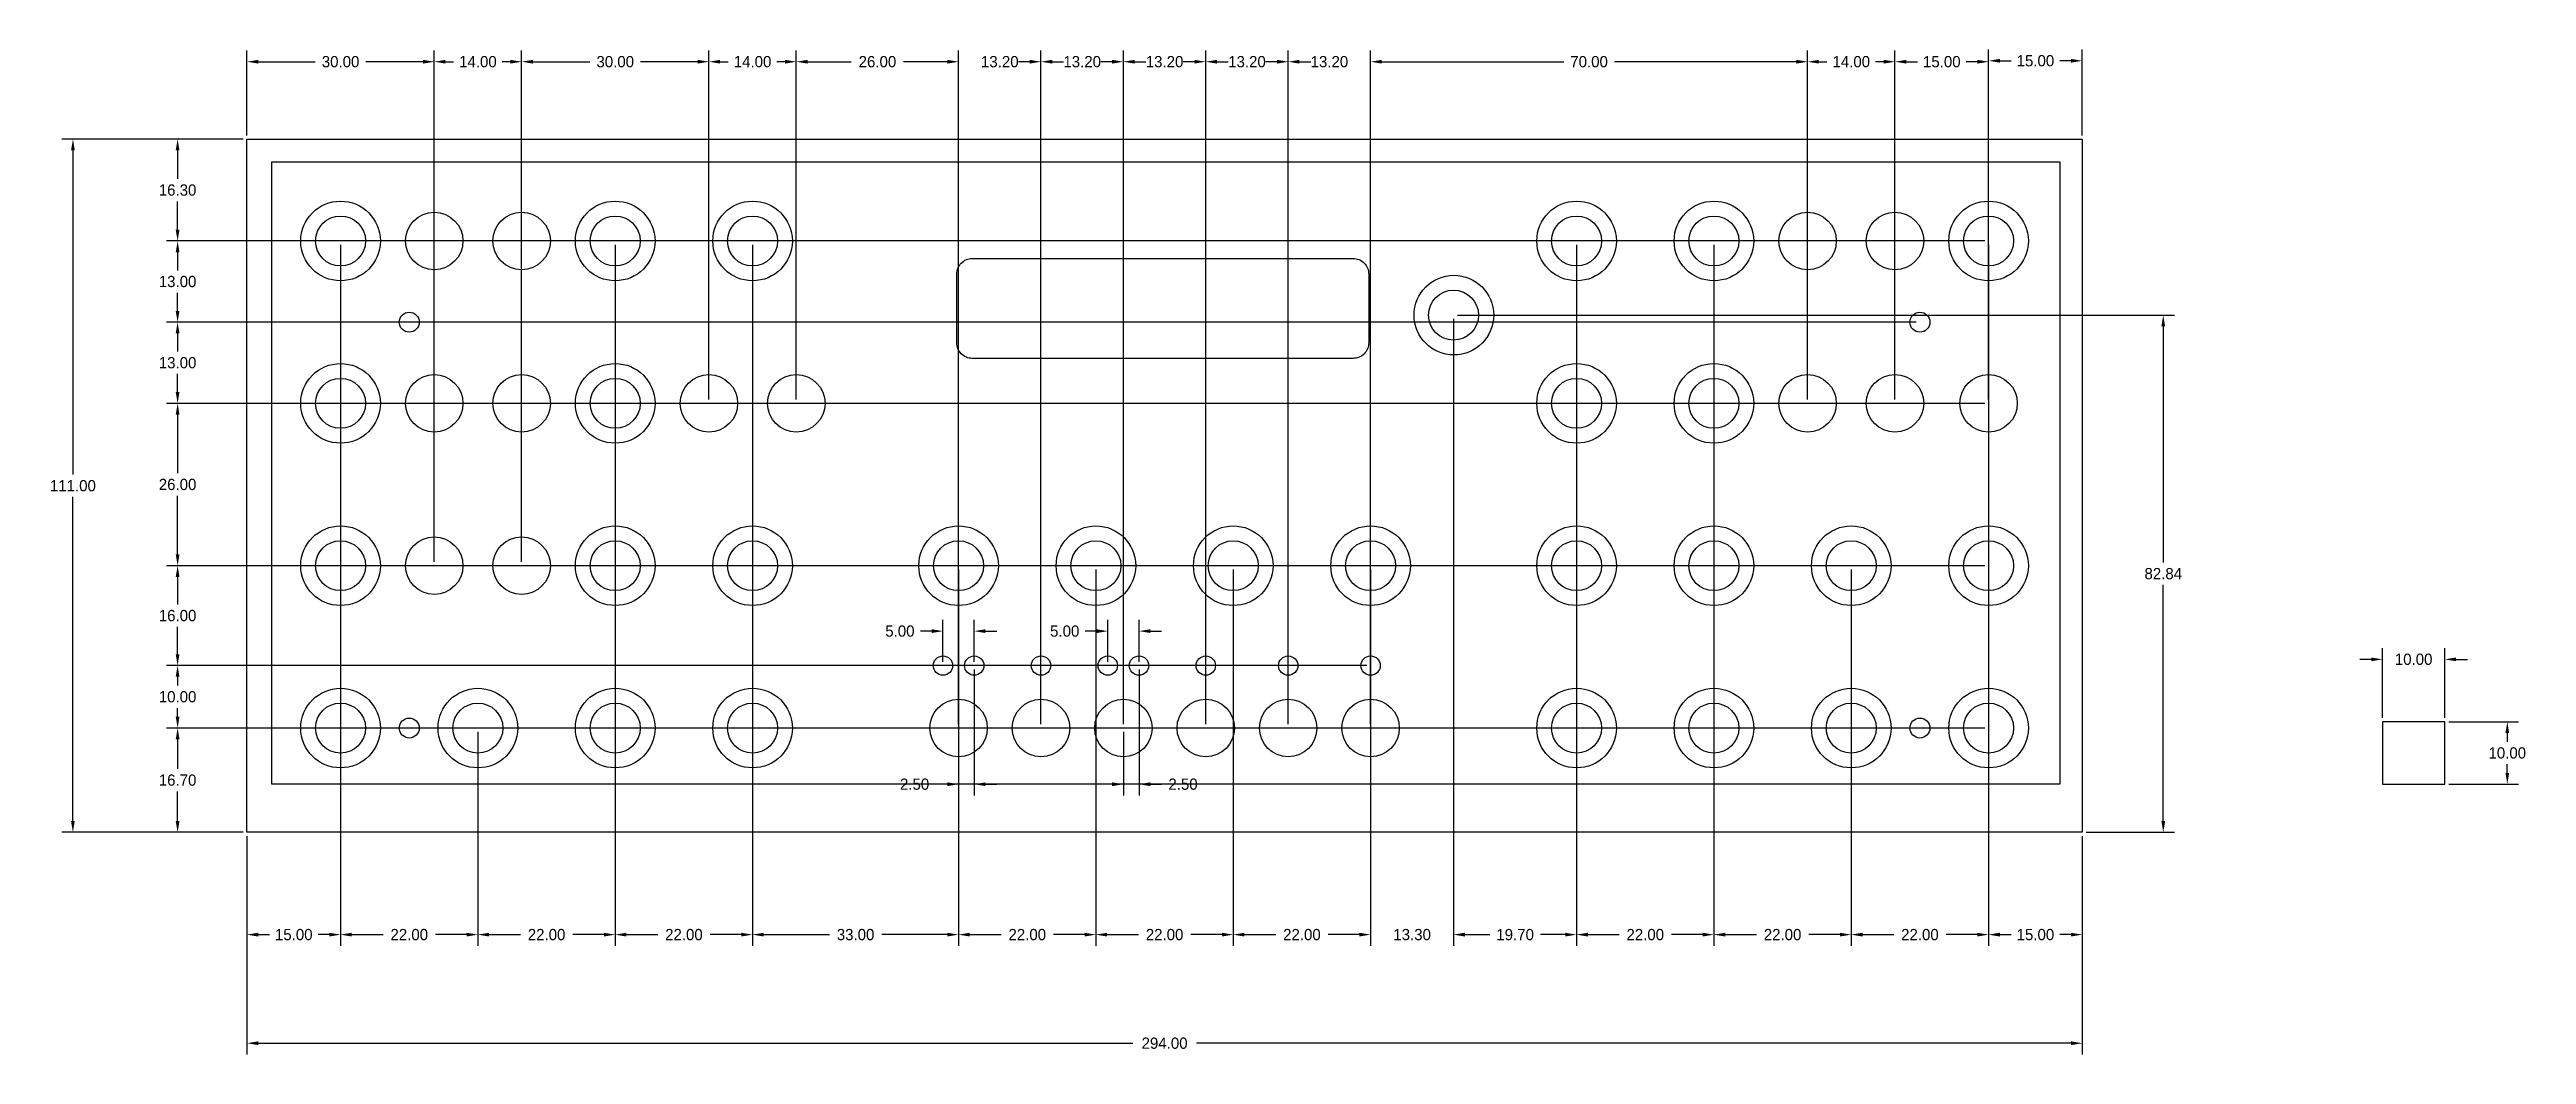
# Model space of a CAD drawing. Header units: millimetres. Extents: x -43 to 354, y -43 to 118.
import ezdxf

# ---------------------------------------------------------------- set-up
doc = ezdxf.new("R2010")
doc.units = ezdxf.units.MM
doc.header["$MEASUREMENT"] = 0
for name, color, linetype in [('Dimensions', 1, 'Continuous'), ('Knobs', 3, 'Continuous'), ('Panel', 7, 'Continuous'), ('PCB', 5, 'Continuous'), ('ScaleHelp', 3, 'Continuous')]:
    doc.layers.add(name, color=color, linetype=linetype)
doc.dimstyles.get("Standard").update_dxf_attribs({"dimscale": 10, "dimtxt": 0.18, "dimasz": 0.18, "dimexe": 0.18, "dimexo": 0.0625, "dimgap": 0.09, "dimtad": 0, "dimtih": 1, "dimtoh": 1, "dimzin": 0, "dimdsep": 46, "dimtxsty": 'Standard', "dimcen": -0.09, "dimadec": 0, "dimazin": 0, "dimtfac": 1, "dimtdec": 4, "dimtofl": 0, "dimtmove": 0, "dimatfit": 3, "dimfxl": 1, "dimtolj": 1, "dimtzin": 0, "dimarcsym": 0})

# ---------------------------------------------------------------- blocks, each defined once
blk = doc.blocks.new('*D53')
at = {"layer": 'Defpoints', "color": 0}
for p in [(340.65, 20), (330.65, 10), (340.65, 10)]:
    blk.add_point(p, dxfattribs=at)
at = {"layer": 'ScaleHelp', "color": 0, "lineweight": -2}
for p, q in [((328.85, 20), (327.05, 20)), ((330.65, 10.62), (330.65, 21.8)), ((340.65, 10.62), (340.65, 21.8)), ((342.45, 20), (344.25, 20))]:
    blk.add_line(p, q, dxfattribs=at)
at = {"layer": 'ScaleHelp', "color": 0}
for points in [[(328.85, 19.7), (328.85, 20.3), (330.65, 20)], [(342.45, 20.3), (342.45, 19.7), (340.65, 20)]]:
    blk.add_solid(points, dxfattribs=at)
at = {"layer": 'ScaleHelp', "color": 0, "insert": (335.65, 20), "char_height": 1.8, "attachment_point": 5}
blk.add_mtext('\\A1;10.00', dxfattribs=at)
blk = doc.blocks.new('*D54')
at = {"layer": 'Defpoints', "color": 0}
for p in [(340.65, 10), (340.65, 0), (350.65, 0)]:
    blk.add_point(p, dxfattribs=at)
at = {"layer": 'ScaleHelp', "color": 0, "lineweight": -2}
for p, q in [((341.28, 10), (352.45, 10)), ((350.65, 8.2), (350.65, 6.8)), ((350.65, 1.8), (350.65, 3.2)), ((341.28, 0), (352.45, 0))]:
    blk.add_line(p, q, dxfattribs=at)
at = {"layer": 'ScaleHelp', "color": 0}
for points in [[(350.95, 8.2), (350.35, 8.2), (350.65, 10)], [(350.35, 1.8), (350.95, 1.8), (350.65, 0)]]:
    blk.add_solid(points, dxfattribs=at)
at = {"layer": 'ScaleHelp', "color": 0, "insert": (350.65, 5), "char_height": 1.8, "attachment_point": 5}
blk.add_mtext('\\A1;10.00', dxfattribs=at)
blk = doc.blocks.new('*D55')
at = {"layer": 'Defpoints', "color": 0}
for p in [(3.56, 87), (-11.44, -7.7), (3.56, -24.09)]:
    blk.add_point(p, dxfattribs=at)
at = {"layer": 'Dimensions', "color": 0, "lineweight": -2}
for p, q in [((3.56, 86.38), (3.56, -25.89)), ((-11.44, -8.33), (-11.44, -25.89)), ((-9.64, -24.09), (-7.84, -24.09)), ((1.76, -24.09), (-0.04, -24.09))]:
    blk.add_line(p, q, dxfattribs=at)
at = {"layer": 'Dimensions', "color": 0}
for points in [[(-9.64, -23.79), (-9.64, -24.39), (-11.44, -24.09)], [(1.76, -24.39), (1.76, -23.79), (3.56, -24.09)]]:
    blk.add_solid(points, dxfattribs=at)
at = {"layer": 'Dimensions', "color": 0, "insert": (-3.94, -24.09), "char_height": 1.8, "attachment_point": 5}
blk.add_mtext('\\A1;15.00', dxfattribs=at)
blk = doc.blocks.new('*D56')
at = {"layer": 'Defpoints', "color": 0}
for p in [(3.56, 87), (25.56, 9), (25.56, -24.09)]:
    blk.add_point(p, dxfattribs=at)
at = {"layer": 'Dimensions', "color": 0, "lineweight": -2}
for p, q in [((3.56, 86.38), (3.56, -25.89)), ((25.56, 8.38), (25.56, -25.89)), ((5.36, -24.09), (10.36, -24.09)), ((23.76, -24.09), (18.76, -24.09))]:
    blk.add_line(p, q, dxfattribs=at)
at = {"layer": 'Dimensions', "color": 0}
for points in [[(5.36, -23.79), (5.36, -24.39), (3.56, -24.09)], [(23.76, -24.39), (23.76, -23.79), (25.56, -24.09)]]:
    blk.add_solid(points, dxfattribs=at)
at = {"layer": 'Dimensions', "color": 0, "insert": (14.56, -24.09), "char_height": 1.8, "attachment_point": 5}
blk.add_mtext('\\A1;22.00', dxfattribs=at)
blk = doc.blocks.new('*D58')
at = {"layer": 'Defpoints', "color": 0}
for p in [(47.56, 87), (25.56, 9), (47.56, -24.09)]:
    blk.add_point(p, dxfattribs=at)
at = {"layer": 'Dimensions', "color": 0, "lineweight": -2}
for p, q in [((47.56, 86.38), (47.56, -25.89)), ((25.56, 8.38), (25.56, -25.89)), ((27.36, -24.09), (32.36, -24.09)), ((45.76, -24.09), (40.76, -24.09))]:
    blk.add_line(p, q, dxfattribs=at)
at = {"layer": 'Dimensions', "color": 0}
for points in [[(27.36, -23.79), (27.36, -24.39), (25.56, -24.09)], [(45.76, -24.39), (45.76, -23.79), (47.56, -24.09)]]:
    blk.add_solid(points, dxfattribs=at)
at = {"layer": 'Dimensions', "color": 0, "insert": (36.56, -24.09), "char_height": 1.8, "attachment_point": 5}
blk.add_mtext('\\A1;22.00', dxfattribs=at)
blk = doc.blocks.new('*D59')
at = {"layer": 'Defpoints', "color": 0}
for p in [(47.56, 87), (69.56, 87), (69.56, -24.09)]:
    blk.add_point(p, dxfattribs=at)
at = {"layer": 'Dimensions', "color": 0, "lineweight": -2}
for p, q in [((47.56, 86.38), (47.56, -25.89)), ((69.56, 86.38), (69.56, -25.89)), ((49.36, -24.09), (54.36, -24.09)), ((67.76, -24.09), (62.76, -24.09))]:
    blk.add_line(p, q, dxfattribs=at)
at = {"layer": 'Dimensions', "color": 0}
for points in [[(49.36, -23.79), (49.36, -24.39), (47.56, -24.09)], [(67.76, -24.39), (67.76, -23.79), (69.56, -24.09)]]:
    blk.add_solid(points, dxfattribs=at)
at = {"layer": 'Dimensions', "color": 0, "insert": (58.56, -24.09), "char_height": 1.8, "attachment_point": 5}
blk.add_mtext('\\A1;22.00', dxfattribs=at)
blk = doc.blocks.new('*D60')
at = {"layer": 'Defpoints', "color": 0}
for p in [(69.56, 87), (102.56, 35), (102.56, -24.09)]:
    blk.add_point(p, dxfattribs=at)
at = {"layer": 'Dimensions', "color": 0, "lineweight": -2}
for p, q in [((69.56, 86.38), (69.56, -25.89)), ((102.56, 34.38), (102.56, -25.89)), ((71.36, -24.09), (81.86, -24.09)), ((100.76, -24.09), (90.26, -24.09))]:
    blk.add_line(p, q, dxfattribs=at)
at = {"layer": 'Dimensions', "color": 0}
for points in [[(71.36, -23.79), (71.36, -24.39), (69.56, -24.09)], [(100.76, -24.39), (100.76, -23.79), (102.56, -24.09)]]:
    blk.add_solid(points, dxfattribs=at)
at = {"layer": 'Dimensions', "color": 0, "insert": (86.06, -24.09), "char_height": 1.8, "attachment_point": 5}
blk.add_mtext('\\A1;33.00', dxfattribs=at)
blk = doc.blocks.new('*D61')
at = {"layer": 'Defpoints', "color": 0}
for p in [(102.56, 35), (124.56, 35), (124.56, -24.09)]:
    blk.add_point(p, dxfattribs=at)
at = {"layer": 'Dimensions', "color": 0, "lineweight": -2}
for p, q in [((102.56, 34.38), (102.56, -25.89)), ((124.56, 34.38), (124.56, -25.89)), ((104.36, -24.09), (109.36, -24.09)), ((122.76, -24.09), (117.76, -24.09))]:
    blk.add_line(p, q, dxfattribs=at)
at = {"layer": 'Dimensions', "color": 0}
for points in [[(104.36, -23.79), (104.36, -24.39), (102.56, -24.09)], [(122.76, -24.39), (122.76, -23.79), (124.56, -24.09)]]:
    blk.add_solid(points, dxfattribs=at)
at = {"layer": 'Dimensions', "color": 0, "insert": (113.56, -24.09), "char_height": 1.8, "attachment_point": 5}
blk.add_mtext('\\A1;22.00', dxfattribs=at)
blk = doc.blocks.new('*D62')
at = {"layer": 'Defpoints', "color": 0}
for p in [(124.56, 35), (146.56, 35), (146.56, -24.09)]:
    blk.add_point(p, dxfattribs=at)
at = {"layer": 'Dimensions', "color": 0, "lineweight": -2}
for p, q in [((124.56, 34.38), (124.56, -25.89)), ((146.56, 34.38), (146.56, -25.89)), ((126.36, -24.09), (131.36, -24.09)), ((144.76, -24.09), (139.76, -24.09))]:
    blk.add_line(p, q, dxfattribs=at)
at = {"layer": 'Dimensions', "color": 0}
for points in [[(126.36, -23.79), (126.36, -24.39), (124.56, -24.09)], [(144.76, -24.39), (144.76, -23.79), (146.56, -24.09)]]:
    blk.add_solid(points, dxfattribs=at)
at = {"layer": 'Dimensions', "color": 0, "insert": (135.56, -24.09), "char_height": 1.8, "attachment_point": 5}
blk.add_mtext('\\A1;22.00', dxfattribs=at)
blk = doc.blocks.new('*D63')
at = {"layer": 'Defpoints', "color": 0}
for p in [(146.56, 35), (168.56, 35), (168.56, -24.09)]:
    blk.add_point(p, dxfattribs=at)
at = {"layer": 'Dimensions', "color": 0, "lineweight": -2}
for p, q in [((146.56, 34.38), (146.56, -25.89)), ((168.56, 34.38), (168.56, -25.89)), ((148.36, -24.09), (153.36, -24.09)), ((166.76, -24.09), (161.76, -24.09))]:
    blk.add_line(p, q, dxfattribs=at)
at = {"layer": 'Dimensions', "color": 0}
for points in [[(148.36, -23.79), (148.36, -24.39), (146.56, -24.09)], [(166.76, -24.39), (166.76, -23.79), (168.56, -24.09)]]:
    blk.add_solid(points, dxfattribs=at)
at = {"layer": 'Dimensions', "color": 0, "insert": (157.56, -24.09), "char_height": 1.8, "attachment_point": 5}
blk.add_mtext('\\A1;22.00', dxfattribs=at)
blk = doc.blocks.new('*D66')
at = {"layer": 'Defpoints', "color": 0}
for p in [(201.56, 87), (223.56, 87), (223.56, -24.09)]:
    blk.add_point(p, dxfattribs=at)
at = {"layer": 'Dimensions', "color": 0, "lineweight": -2}
for p, q in [((201.56, 86.38), (201.56, -25.89)), ((223.56, 86.38), (223.56, -25.89)), ((203.36, -24.09), (208.36, -24.09)), ((221.76, -24.09), (216.76, -24.09))]:
    blk.add_line(p, q, dxfattribs=at)
at = {"layer": 'Dimensions', "color": 0}
for points in [[(203.36, -23.79), (203.36, -24.39), (201.56, -24.09)], [(221.76, -24.39), (221.76, -23.79), (223.56, -24.09)]]:
    blk.add_solid(points, dxfattribs=at)
at = {"layer": 'Dimensions', "color": 0, "insert": (212.56, -24.09), "char_height": 1.8, "attachment_point": 5}
blk.add_mtext('\\A1;22.00', dxfattribs=at)
blk = doc.blocks.new('*D69')
at = {"layer": 'Defpoints', "color": 0}
for p in [(181.86, 75.13), (168.56, 35), (181.86, -24.09)]:
    blk.add_point(p, dxfattribs=at)
at = {"layer": 'Dimensions', "color": 0, "lineweight": -2}
for p, q in [((181.86, 74.51), (181.86, -25.89)), ((168.56, 34.38), (168.56, -25.89)), ((166.76, -24.09), (164.96, -24.09)), ((183.66, -24.09), (185.46, -24.09))]:
    blk.add_line(p, q, dxfattribs=at)
at = {"layer": 'Dimensions', "color": 0}
for points in [[(166.76, -24.39), (166.76, -23.79), (168.56, -24.09)], [(183.66, -23.79), (183.66, -24.39), (181.86, -24.09)]]:
    blk.add_solid(points, dxfattribs=at)
at = {"layer": 'Dimensions', "color": 0, "insert": (175.21, -24.09), "char_height": 1.8, "attachment_point": 5}
blk.add_mtext('\\A1;13.30', dxfattribs=at)
blk = doc.blocks.new('*D70')
at = {"layer": 'Defpoints', "color": 0}
for p in [(201.56, 87), (181.86, 75.13), (201.56, -24.09)]:
    blk.add_point(p, dxfattribs=at)
at = {"layer": 'Dimensions', "color": 0, "lineweight": -2}
for p, q in [((201.56, 86.38), (201.56, -25.89)), ((181.86, 74.51), (181.86, -25.89)), ((183.66, -24.09), (187.66, -24.09)), ((199.76, -24.09), (195.76, -24.09))]:
    blk.add_line(p, q, dxfattribs=at)
at = {"layer": 'Dimensions', "color": 0}
for points in [[(183.66, -23.79), (183.66, -24.39), (181.86, -24.09)], [(199.76, -24.39), (199.76, -23.79), (201.56, -24.09)]]:
    blk.add_solid(points, dxfattribs=at)
at = {"layer": 'Dimensions', "color": 0, "insert": (191.71, -24.09), "char_height": 1.8, "attachment_point": 5}
blk.add_mtext('\\A1;19.70', dxfattribs=at)
blk = doc.blocks.new('*D71')
at = {"layer": 'Defpoints', "color": 0}
for p in [(223.56, 87), (245.56, 35), (245.56, -24.09)]:
    blk.add_point(p, dxfattribs=at)
at = {"layer": 'Dimensions', "color": 0, "lineweight": -2}
for p, q in [((223.56, 86.38), (223.56, -25.89)), ((245.56, 34.38), (245.56, -25.89)), ((225.36, -24.09), (230.36, -24.09)), ((243.76, -24.09), (238.76, -24.09))]:
    blk.add_line(p, q, dxfattribs=at)
at = {"layer": 'Dimensions', "color": 0}
for points in [[(225.36, -23.79), (225.36, -24.39), (223.56, -24.09)], [(243.76, -24.39), (243.76, -23.79), (245.56, -24.09)]]:
    blk.add_solid(points, dxfattribs=at)
at = {"layer": 'Dimensions', "color": 0, "insert": (234.56, -24.09), "char_height": 1.8, "attachment_point": 5}
blk.add_mtext('\\A1;22.00', dxfattribs=at)
blk = doc.blocks.new('*D72')
at = {"layer": 'Defpoints', "color": 0}
for p in [(267.56, 87), (245.56, 34.38), (267.56, -24.09)]:
    blk.add_point(p, dxfattribs=at)
at = {"layer": 'Dimensions', "color": 0, "lineweight": -2}
for p, q in [((267.56, 86.38), (267.56, -25.89)), ((245.56, 33.75), (245.56, -25.89)), ((247.36, -24.09), (252.36, -24.09)), ((265.76, -24.09), (260.76, -24.09))]:
    blk.add_line(p, q, dxfattribs=at)
at = {"layer": 'Dimensions', "color": 0}
for points in [[(247.36, -23.79), (247.36, -24.39), (245.56, -24.09)], [(265.76, -24.39), (265.76, -23.79), (267.56, -24.09)]]:
    blk.add_solid(points, dxfattribs=at)
at = {"layer": 'Dimensions', "color": 0, "insert": (256.56, -24.09), "char_height": 1.8, "attachment_point": 5}
blk.add_mtext('\\A1;22.00', dxfattribs=at)
blk = doc.blocks.new('*D75')
at = {"layer": 'Defpoints', "color": 0}
for p in [(267.56, 87), (282.56, -7.7), (282.56, -24.09)]:
    blk.add_point(p, dxfattribs=at)
at = {"layer": 'Dimensions', "color": 0, "lineweight": -2}
for p, q in [((267.56, 86.38), (267.56, -25.89)), ((282.56, -8.33), (282.56, -25.89)), ((269.36, -24.09), (271.16, -24.09)), ((280.76, -24.09), (278.96, -24.09))]:
    blk.add_line(p, q, dxfattribs=at)
at = {"layer": 'Dimensions', "color": 0}
for points in [[(269.36, -23.79), (269.36, -24.39), (267.56, -24.09)], [(280.76, -24.39), (280.76, -23.79), (282.56, -24.09)]]:
    blk.add_solid(points, dxfattribs=at)
at = {"layer": 'Dimensions', "color": 0, "insert": (275.06, -24.09), "char_height": 1.8, "attachment_point": 5}
blk.add_mtext('\\A1;15.00', dxfattribs=at)
blk = doc.blocks.new('*D76')
at = {"layer": 'Defpoints', "color": 0}
for p in [(-11.44, -7.7), (282.56, -7.7), (282.56, -41.48)]:
    blk.add_point(p, dxfattribs=at)
at = {"layer": 'Dimensions', "color": 0, "lineweight": -2}
for p, q in [((-11.44, -8.33), (-11.44, -43.28)), ((282.56, -8.33), (282.56, -43.28)), ((-9.64, -41.48), (130.46, -41.48)), ((280.76, -41.48), (140.66, -41.48))]:
    blk.add_line(p, q, dxfattribs=at)
at = {"layer": 'Dimensions', "color": 0}
for points in [[(-9.64, -41.18), (-9.64, -41.78), (-11.44, -41.48)], [(280.76, -41.78), (280.76, -41.18), (282.56, -41.48)]]:
    blk.add_solid(points, dxfattribs=at)
at = {"layer": 'Dimensions', "color": 0, "insert": (135.56, -41.48), "char_height": 1.8, "attachment_point": 5}
blk.add_mtext('\\A1;294.00', dxfattribs=at)
blk = doc.blocks.new('*D77')
at = {"layer": 'Defpoints', "color": 0}
for p in [(267.56, 9), (-22.55, -7.7), (-11.44, -7.7)]:
    blk.add_point(p, dxfattribs=at)
at = {"layer": 'Dimensions', "color": 0, "lineweight": -2}
for p, q in [((266.94, 9), (-24.35, 9)), ((-22.55, 7.2), (-22.55, 2.45)), ((-22.55, -5.9), (-22.55, -1.15)), ((-12.07, -7.7), (-24.35, -7.7))]:
    blk.add_line(p, q, dxfattribs=at)
at = {"layer": 'Dimensions', "color": 0}
for points in [[(-22.25, 7.2), (-22.85, 7.2), (-22.55, 9)], [(-22.85, -5.9), (-22.25, -5.9), (-22.55, -7.7)]]:
    blk.add_solid(points, dxfattribs=at)
at = {"layer": 'Dimensions', "color": 0, "insert": (-22.55, 0.65), "char_height": 1.8, "attachment_point": 5}
blk.add_mtext('\\A1;16.70', dxfattribs=at)
blk = doc.blocks.new('*D78')
at = {"layer": 'Defpoints', "color": 0}
for p in [(168.56, 19), (-22.55, 9), (3.56, 9)]:
    blk.add_point(p, dxfattribs=at)
at = {"layer": 'Dimensions', "color": 0, "lineweight": -2}
for p, q in [((167.94, 19), (-24.35, 19)), ((-22.55, 17.2), (-22.55, 15.8)), ((-22.55, 10.8), (-22.55, 12.2)), ((2.94, 9), (-24.35, 9))]:
    blk.add_line(p, q, dxfattribs=at)
at = {"layer": 'Dimensions', "color": 0}
for points in [[(-22.25, 17.2), (-22.85, 17.2), (-22.55, 19)], [(-22.85, 10.8), (-22.25, 10.8), (-22.55, 9)]]:
    blk.add_solid(points, dxfattribs=at)
at = {"layer": 'Dimensions', "color": 0, "insert": (-22.55, 14), "char_height": 1.8, "attachment_point": 5}
blk.add_mtext('\\A1;10.00', dxfattribs=at)
blk = doc.blocks.new('*D79')
at = {"layer": 'Defpoints', "color": 0}
for p in [(267.56, 35), (-22.55, 19), (168.56, 19)]:
    blk.add_point(p, dxfattribs=at)
at = {"layer": 'Dimensions', "color": 0, "lineweight": -2}
for p, q in [((266.94, 35), (-24.35, 35)), ((-22.55, 33.2), (-22.55, 28.8)), ((-22.55, 20.8), (-22.55, 25.2)), ((167.94, 19), (-24.35, 19))]:
    blk.add_line(p, q, dxfattribs=at)
at = {"layer": 'Dimensions', "color": 0}
for points in [[(-22.25, 33.2), (-22.85, 33.2), (-22.55, 35)], [(-22.85, 20.8), (-22.25, 20.8), (-22.55, 19)]]:
    blk.add_solid(points, dxfattribs=at)
at = {"layer": 'Dimensions', "color": 0, "insert": (-22.55, 27), "char_height": 1.8, "attachment_point": 5}
blk.add_mtext('\\A1;16.00', dxfattribs=at)
blk = doc.blocks.new('*D80')
at = {"layer": 'Defpoints', "color": 0}
for p in [(267.56, 61), (-22.55, 35), (267.56, 35)]:
    blk.add_point(p, dxfattribs=at)
at = {"layer": 'Dimensions', "color": 0, "lineweight": -2}
for p, q in [((266.94, 61), (-24.35, 61)), ((-22.55, 59.2), (-22.55, 49.8)), ((-22.55, 36.8), (-22.55, 46.2)), ((266.94, 35), (-24.35, 35))]:
    blk.add_line(p, q, dxfattribs=at)
at = {"layer": 'Dimensions', "color": 0}
for points in [[(-22.25, 59.2), (-22.85, 59.2), (-22.55, 61)], [(-22.85, 36.8), (-22.25, 36.8), (-22.55, 35)]]:
    blk.add_solid(points, dxfattribs=at)
at = {"layer": 'Dimensions', "color": 0, "insert": (-22.55, 48), "char_height": 1.8, "attachment_point": 5}
blk.add_mtext('\\A1;26.00', dxfattribs=at)
blk = doc.blocks.new('*D81')
at = {"layer": 'Defpoints', "color": 0}
for p in [(256.56, 74), (-22.55, 61), (3.56, 61)]:
    blk.add_point(p, dxfattribs=at)
at = {"layer": 'Dimensions', "color": 0, "lineweight": -2}
for p, q in [((255.94, 74), (-24.35, 74)), ((-22.55, 72.2), (-22.55, 69.3)), ((-22.55, 62.8), (-22.55, 65.7)), ((2.94, 61), (-24.35, 61))]:
    blk.add_line(p, q, dxfattribs=at)
at = {"layer": 'Dimensions', "color": 0}
for points in [[(-22.25, 72.2), (-22.85, 72.2), (-22.55, 74)], [(-22.85, 62.8), (-22.25, 62.8), (-22.55, 61)]]:
    blk.add_solid(points, dxfattribs=at)
at = {"layer": 'Dimensions', "color": 0, "insert": (-22.55, 67.5), "char_height": 1.8, "attachment_point": 5}
blk.add_mtext('\\A1;13.00', dxfattribs=at)
blk = doc.blocks.new('*D82')
at = {"layer": 'Defpoints', "color": 0}
for p in [(267.56, 87), (-22.55, 74), (14.56, 74)]:
    blk.add_point(p, dxfattribs=at)
at = {"layer": 'Dimensions', "color": 0, "lineweight": -2}
for p, q in [((266.94, 87), (-24.35, 87)), ((-22.55, 85.2), (-22.55, 82.3)), ((-22.55, 75.8), (-22.55, 78.7)), ((13.94, 74), (-24.35, 74))]:
    blk.add_line(p, q, dxfattribs=at)
at = {"layer": 'Dimensions', "color": 0}
for points in [[(-22.25, 85.2), (-22.85, 85.2), (-22.55, 87)], [(-22.85, 75.8), (-22.25, 75.8), (-22.55, 74)]]:
    blk.add_solid(points, dxfattribs=at)
at = {"layer": 'Dimensions', "color": 0, "insert": (-22.55, 80.5), "char_height": 1.8, "attachment_point": 5}
blk.add_mtext('\\A1;13.00', dxfattribs=at)
blk = doc.blocks.new('*D83')
at = {"layer": 'Defpoints', "color": 0}
for p in [(-22.55, 103.3), (-11.44, 103.3), (267.56, 87)]:
    blk.add_point(p, dxfattribs=at)
at = {"layer": 'Dimensions', "color": 0, "lineweight": -2}
for p, q in [((-12.07, 103.3), (-24.35, 103.3)), ((-22.55, 101.5), (-22.55, 96.95)), ((-22.55, 88.8), (-22.55, 93.35)), ((266.94, 87), (-24.35, 87))]:
    blk.add_line(p, q, dxfattribs=at)
at = {"layer": 'Dimensions', "color": 0}
for points in [[(-22.25, 101.5), (-22.85, 101.5), (-22.55, 103.3)], [(-22.85, 88.8), (-22.25, 88.8), (-22.55, 87)]]:
    blk.add_solid(points, dxfattribs=at)
at = {"layer": 'Dimensions', "color": 0, "insert": (-22.55, 95.15), "char_height": 1.8, "attachment_point": 5}
blk.add_mtext('\\A1;16.30', dxfattribs=at)
blk = doc.blocks.new('*D84')
at = {"layer": 'Defpoints', "color": 0}
for p in [(181.86, 75.13), (282.56, -7.7), (295.54, -7.7)]:
    blk.add_point(p, dxfattribs=at)
at = {"layer": 'Dimensions', "color": 0, "lineweight": -2}
for p, q in [((182.49, 75.13), (297.34, 75.13)), ((295.54, 73.33), (295.54, 35.52)), ((295.54, -5.9), (295.54, 31.92)), ((283.18, -7.7), (297.34, -7.7))]:
    blk.add_line(p, q, dxfattribs=at)
at = {"layer": 'Dimensions', "color": 0}
for points in [[(295.84, 73.33), (295.24, 73.33), (295.54, 75.13)], [(295.24, -5.9), (295.84, -5.9), (295.54, -7.7)]]:
    blk.add_solid(points, dxfattribs=at)
at = {"layer": 'Dimensions', "color": 0, "insert": (295.54, 33.72), "char_height": 1.8, "attachment_point": 5}
blk.add_mtext('\\A1;82.84', dxfattribs=at)
blk = doc.blocks.new('*D85')
at = {"layer": 'Defpoints', "color": 0}
for p in [(-11.44, 115.71), (-11.44, 103.3), (18.56, 35)]:
    blk.add_point(p, dxfattribs=at)
at = {"layer": 'Dimensions', "color": 0, "lineweight": -2}
for p, q in [((-11.44, 103.92), (-11.44, 117.51)), ((-9.64, 115.71), (-0.49, 115.71)), ((16.76, 115.71), (7.61, 115.71)), ((18.56, 35.62), (18.56, 117.51))]:
    blk.add_line(p, q, dxfattribs=at)
at = {"layer": 'Dimensions', "color": 0}
for points in [[(-9.64, 116.01), (-9.64, 115.41), (-11.44, 115.71)], [(16.76, 115.41), (16.76, 116.01), (18.56, 115.71)]]:
    blk.add_solid(points, dxfattribs=at)
at = {"layer": 'Dimensions', "color": 0, "insert": (3.56, 115.71), "char_height": 1.8, "attachment_point": 5}
blk.add_mtext('\\A1;30.00', dxfattribs=at)
blk = doc.blocks.new('*D86')
at = {"layer": 'Defpoints', "color": 0}
for p in [(32.56, 115.71), (18.56, 35), (32.56, 35)]:
    blk.add_point(p, dxfattribs=at)
at = {"layer": 'Dimensions', "color": 0, "lineweight": -2}
for p, q in [((18.56, 35.62), (18.56, 117.51)), ((20.36, 115.71), (21.66, 115.71)), ((30.76, 115.71), (29.46, 115.71)), ((32.56, 35.62), (32.56, 117.51))]:
    blk.add_line(p, q, dxfattribs=at)
at = {"layer": 'Dimensions', "color": 0}
for points in [[(20.36, 116.01), (20.36, 115.41), (18.56, 115.71)], [(30.76, 115.41), (30.76, 116.01), (32.56, 115.71)]]:
    blk.add_solid(points, dxfattribs=at)
at = {"layer": 'Dimensions', "color": 0, "insert": (25.56, 115.71), "char_height": 1.8, "attachment_point": 5}
blk.add_mtext('\\A1;14.00', dxfattribs=at)
blk = doc.blocks.new('*D87')
at = {"layer": 'Defpoints', "color": 0}
for p in [(32.56, 115.71), (62.56, 61), (32.56, 35)]:
    blk.add_point(p, dxfattribs=at)
at = {"layer": 'Dimensions', "color": 0, "lineweight": -2}
for p, q in [((32.56, 35.62), (32.56, 117.51)), ((34.36, 115.71), (43.51, 115.71)), ((60.76, 115.71), (51.61, 115.71)), ((62.56, 61.62), (62.56, 117.51))]:
    blk.add_line(p, q, dxfattribs=at)
at = {"layer": 'Dimensions', "color": 0}
for points in [[(34.36, 116.01), (34.36, 115.41), (32.56, 115.71)], [(60.76, 115.41), (60.76, 116.01), (62.56, 115.71)]]:
    blk.add_solid(points, dxfattribs=at)
at = {"layer": 'Dimensions', "color": 0, "insert": (47.56, 115.71), "char_height": 1.8, "attachment_point": 5}
blk.add_mtext('\\A1;30.00', dxfattribs=at)
blk = doc.blocks.new('*D88')
at = {"layer": 'Defpoints', "color": 0}
for p in [(62.56, 115.71), (62.56, 61), (76.56, 61)]:
    blk.add_point(p, dxfattribs=at)
at = {"layer": 'Dimensions', "color": 0, "lineweight": -2}
for p, q in [((62.56, 61.62), (62.56, 117.51)), ((64.36, 115.71), (65.66, 115.71)), ((74.76, 115.71), (73.46, 115.71)), ((76.56, 61.62), (76.56, 117.51))]:
    blk.add_line(p, q, dxfattribs=at)
at = {"layer": 'Dimensions', "color": 0}
for points in [[(64.36, 116.01), (64.36, 115.41), (62.56, 115.71)], [(74.76, 115.41), (74.76, 116.01), (76.56, 115.71)]]:
    blk.add_solid(points, dxfattribs=at)
at = {"layer": 'Dimensions', "color": 0, "insert": (69.56, 115.71), "char_height": 1.8, "attachment_point": 5}
blk.add_mtext('\\A1;14.00', dxfattribs=at)
blk = doc.blocks.new('*D90')
at = {"layer": 'Defpoints', "color": 0}
for p in [(252.56, 115.71), (238.56, 61), (252.56, 61)]:
    blk.add_point(p, dxfattribs=at)
at = {"layer": 'Dimensions', "color": 0, "lineweight": -2}
for p, q in [((238.56, 61.62), (238.56, 117.51)), ((240.36, 115.71), (241.66, 115.71)), ((250.76, 115.71), (249.46, 115.71)), ((252.56, 61.62), (252.56, 117.51))]:
    blk.add_line(p, q, dxfattribs=at)
at = {"layer": 'Dimensions', "color": 0}
for points in [[(240.36, 116.01), (240.36, 115.41), (238.56, 115.71)], [(250.76, 115.41), (250.76, 116.01), (252.56, 115.71)]]:
    blk.add_solid(points, dxfattribs=at)
at = {"layer": 'Dimensions', "color": 0, "insert": (245.56, 115.71), "char_height": 1.8, "attachment_point": 5}
blk.add_mtext('\\A1;14.00', dxfattribs=at)
blk = doc.blocks.new('*D91')
at = {"layer": 'Defpoints', "color": 0}
for p in [(252.56, 115.71), (252.56, 61), (267.56, 61)]:
    blk.add_point(p, dxfattribs=at)
at = {"layer": 'Dimensions', "color": 0, "lineweight": -2}
for p, q in [((252.56, 61.62), (252.56, 117.51)), ((254.36, 115.71), (256.16, 115.71)), ((265.76, 115.71), (263.96, 115.71)), ((267.56, 61.62), (267.56, 117.51))]:
    blk.add_line(p, q, dxfattribs=at)
at = {"layer": 'Dimensions', "color": 0}
for points in [[(254.36, 116.01), (254.36, 115.41), (252.56, 115.71)], [(265.76, 115.41), (265.76, 116.01), (267.56, 115.71)]]:
    blk.add_solid(points, dxfattribs=at)
at = {"layer": 'Dimensions', "color": 0, "insert": (260.06, 115.71), "char_height": 1.8, "attachment_point": 5}
blk.add_mtext('\\A1;15.00', dxfattribs=at)
blk = doc.blocks.new('*D92')
at = {"layer": 'Defpoints', "color": 0}
for p in [(282.56, 115.86), (282.56, 103.3), (267.56, 87)]:
    blk.add_point(p, dxfattribs=at)
at = {"layer": 'Dimensions', "color": 0, "lineweight": -2}
for p, q in [((267.56, 87.62), (267.56, 117.66)), ((269.36, 115.86), (271.16, 115.86)), ((280.76, 115.86), (278.96, 115.86)), ((282.56, 103.92), (282.56, 117.66))]:
    blk.add_line(p, q, dxfattribs=at)
at = {"layer": 'Dimensions', "color": 0}
for points in [[(269.36, 116.16), (269.36, 115.56), (267.56, 115.86)], [(280.76, 115.56), (280.76, 116.16), (282.56, 115.86)]]:
    blk.add_solid(points, dxfattribs=at)
at = {"layer": 'Dimensions', "color": 0, "insert": (275.06, 115.86), "char_height": 1.8, "attachment_point": 5}
blk.add_mtext('\\A1;15.00', dxfattribs=at)
blk = doc.blocks.new('*D93')
at = {"layer": 'Defpoints', "color": 0}
for p in [(76.56, 115.71), (76.56, 61), (102.56, 9)]:
    blk.add_point(p, dxfattribs=at)
at = {"layer": 'Dimensions', "color": 0, "lineweight": -2}
for p, q in [((76.56, 61.62), (76.56, 117.51)), ((78.36, 115.71), (85.36, 115.71)), ((100.76, 115.71), (93.76, 115.71)), ((102.56, 9.63), (102.56, 117.51))]:
    blk.add_line(p, q, dxfattribs=at)
at = {"layer": 'Dimensions', "color": 0}
for points in [[(78.36, 116.01), (78.36, 115.41), (76.56, 115.71)], [(100.76, 115.41), (100.76, 116.01), (102.56, 115.71)]]:
    blk.add_solid(points, dxfattribs=at)
at = {"layer": 'Dimensions', "color": 0, "insert": (89.56, 115.71), "char_height": 1.8, "attachment_point": 5}
blk.add_mtext('\\A1;26.00', dxfattribs=at)
blk = doc.blocks.new('*D94')
at = {"layer": 'Defpoints', "color": 0}
for p in [(102.56, 115.71), (102.56, 9.62), (115.76, 9)]:
    blk.add_point(p, dxfattribs=at)
at = {"layer": 'Dimensions', "color": 0, "lineweight": -2}
for p, q in [((100.76, 115.71), (98.96, 115.71)), ((102.56, 10.25), (102.56, 117.51)), ((115.76, 9.62), (115.76, 117.51)), ((117.56, 115.71), (119.36, 115.71))]:
    blk.add_line(p, q, dxfattribs=at)
at = {"layer": 'Dimensions', "color": 0}
for points in [[(100.76, 115.41), (100.76, 116.01), (102.56, 115.71)], [(117.56, 116.01), (117.56, 115.41), (115.76, 115.71)]]:
    blk.add_solid(points, dxfattribs=at)
at = {"layer": 'Dimensions', "color": 0, "insert": (109.16, 115.71), "char_height": 1.8, "attachment_point": 5}
blk.add_mtext('\\A1;13.20', dxfattribs=at)
blk = doc.blocks.new('*D95')
at = {"layer": 'Defpoints', "color": 0}
for p in [(115.76, 115.71), (115.76, 9), (128.96, 9)]:
    blk.add_point(p, dxfattribs=at)
at = {"layer": 'Dimensions', "color": 0, "lineweight": -2}
for p, q in [((113.96, 115.71), (112.16, 115.71)), ((115.76, 9.62), (115.76, 117.51)), ((128.96, 9.62), (128.96, 117.51)), ((130.76, 115.71), (132.56, 115.71))]:
    blk.add_line(p, q, dxfattribs=at)
at = {"layer": 'Dimensions', "color": 0}
for points in [[(113.96, 115.41), (113.96, 116.01), (115.76, 115.71)], [(130.76, 116.01), (130.76, 115.41), (128.96, 115.71)]]:
    blk.add_solid(points, dxfattribs=at)
at = {"layer": 'Dimensions', "color": 0, "insert": (122.36, 115.71), "char_height": 1.8, "attachment_point": 5}
blk.add_mtext('\\A1;13.20', dxfattribs=at)
blk = doc.blocks.new('*D96')
at = {"layer": 'Defpoints', "color": 0}
for p in [(128.96, 115.71), (128.96, 9.62), (142.16, 9)]:
    blk.add_point(p, dxfattribs=at)
at = {"layer": 'Dimensions', "color": 0, "lineweight": -2}
for p, q in [((127.16, 115.71), (125.36, 115.71)), ((128.96, 10.25), (128.96, 117.51)), ((142.16, 9.62), (142.16, 117.51)), ((143.96, 115.71), (145.76, 115.71))]:
    blk.add_line(p, q, dxfattribs=at)
at = {"layer": 'Dimensions', "color": 0}
for points in [[(127.16, 115.41), (127.16, 116.01), (128.96, 115.71)], [(143.96, 116.01), (143.96, 115.41), (142.16, 115.71)]]:
    blk.add_solid(points, dxfattribs=at)
at = {"layer": 'Dimensions', "color": 0, "insert": (135.56, 115.71), "char_height": 1.8, "attachment_point": 5}
blk.add_mtext('\\A1;13.20', dxfattribs=at)
blk = doc.blocks.new('*D97')
at = {"layer": 'Defpoints', "color": 0}
for p in [(142.16, 115.71), (142.16, 9), (155.36, 9)]:
    blk.add_point(p, dxfattribs=at)
at = {"layer": 'Dimensions', "color": 0, "lineweight": -2}
for p, q in [((140.36, 115.71), (138.56, 115.71)), ((142.16, 9.62), (142.16, 117.51)), ((155.36, 9.62), (155.36, 117.51)), ((157.16, 115.71), (158.96, 115.71))]:
    blk.add_line(p, q, dxfattribs=at)
at = {"layer": 'Dimensions', "color": 0}
for points in [[(140.36, 115.41), (140.36, 116.01), (142.16, 115.71)], [(157.16, 116.01), (157.16, 115.41), (155.36, 115.71)]]:
    blk.add_solid(points, dxfattribs=at)
at = {"layer": 'Dimensions', "color": 0, "insert": (148.76, 115.71), "char_height": 1.8, "attachment_point": 5}
blk.add_mtext('\\A1;13.20', dxfattribs=at)
blk = doc.blocks.new('*D98')
at = {"layer": 'Defpoints', "color": 0}
for p in [(155.36, 115.71), (155.36, 9), (168.56, 9)]:
    blk.add_point(p, dxfattribs=at)
at = {"layer": 'Dimensions', "color": 0, "lineweight": -2}
for p, q in [((153.56, 115.71), (151.76, 115.71)), ((155.36, 9.62), (155.36, 117.51)), ((168.56, 9.62), (168.56, 117.51)), ((170.36, 115.71), (172.16, 115.71))]:
    blk.add_line(p, q, dxfattribs=at)
at = {"layer": 'Dimensions', "color": 0}
for points in [[(153.56, 115.41), (153.56, 116.01), (155.36, 115.71)], [(170.36, 116.01), (170.36, 115.41), (168.56, 115.71)]]:
    blk.add_solid(points, dxfattribs=at)
at = {"layer": 'Dimensions', "color": 0, "insert": (161.96, 115.71), "char_height": 1.8, "attachment_point": 5}
blk.add_mtext('\\A1;13.20', dxfattribs=at)
blk = doc.blocks.new('*D99')
at = {"layer": 'Defpoints', "color": 0}
for p in [(238.56, 115.71), (238.56, 87), (168.56, 9)]:
    blk.add_point(p, dxfattribs=at)
at = {"layer": 'Dimensions', "color": 0, "lineweight": -2}
for p, q in [((168.56, 9.62), (168.56, 117.51)), ((170.36, 115.71), (199.51, 115.71)), ((236.76, 115.71), (207.61, 115.71)), ((238.56, 87.62), (238.56, 117.51))]:
    blk.add_line(p, q, dxfattribs=at)
at = {"layer": 'Dimensions', "color": 0}
for points in [[(170.36, 116.01), (170.36, 115.41), (168.56, 115.71)], [(236.76, 115.41), (236.76, 116.01), (238.56, 115.71)]]:
    blk.add_solid(points, dxfattribs=at)
at = {"layer": 'Dimensions', "color": 0, "insert": (203.56, 115.71), "char_height": 1.8, "attachment_point": 5}
blk.add_mtext('\\A1;70.00', dxfattribs=at)
blk = doc.blocks.new('*D100')
at = {"layer": 'Defpoints', "color": 0}
for p in [(100.06, 24.52), (100.06, 19), (105.06, 19)]:
    blk.add_point(p, dxfattribs=at)
at = {"layer": 'Dimensions', "color": 0, "lineweight": -2}
for p, q in [((98.26, 24.52), (96.46, 24.52)), ((100.06, 19.62), (100.06, 26.32)), ((105.06, 19.62), (105.06, 26.32)), ((106.86, 24.52), (108.66, 24.52))]:
    blk.add_line(p, q, dxfattribs=at)
at = {"layer": 'Dimensions', "color": 0}
for points in [[(98.26, 24.22), (98.26, 24.82), (100.06, 24.52)], [(106.86, 24.82), (106.86, 24.22), (105.06, 24.52)]]:
    blk.add_solid(points, dxfattribs=at)
at = {"layer": 'Dimensions', "color": 0, "insert": (93.16, 24.52), "char_height": 1.8, "attachment_point": 5}
blk.add_mtext('\\A1;5.00', dxfattribs=at)
blk = doc.blocks.new('*D101')
at = {"layer": 'Defpoints', "color": 0}
for p in [(126.46, 24.52), (126.46, 19), (131.46, 19)]:
    blk.add_point(p, dxfattribs=at)
at = {"layer": 'Dimensions', "color": 0, "lineweight": -2}
for p, q in [((124.66, 24.52), (122.86, 24.52)), ((126.46, 19.62), (126.46, 26.32)), ((131.46, 19.62), (131.46, 26.32)), ((133.26, 24.52), (135.06, 24.52))]:
    blk.add_line(p, q, dxfattribs=at)
at = {"layer": 'Dimensions', "color": 0}
for points in [[(124.66, 24.22), (124.66, 24.82), (126.46, 24.52)], [(133.26, 24.82), (133.26, 24.22), (131.46, 24.52)]]:
    blk.add_solid(points, dxfattribs=at)
at = {"layer": 'Dimensions', "color": 0, "insert": (119.56, 24.52), "char_height": 1.8, "attachment_point": 5}
blk.add_mtext('\\A1;5.00', dxfattribs=at)
blk = doc.blocks.new('*D102')
at = {"layer": 'Defpoints', "color": 0}
for p in [(105.06, 19), (102.56, 9), (102.56, 0)]:
    blk.add_point(p, dxfattribs=at)
at = {"layer": 'Dimensions', "color": 0, "lineweight": -2}
for p, q in [((105.06, 18.375), (105.06, -1.8)), ((102.56, 8.375), (102.56, -1.8)), ((100.76, 0), (98.96, 0)), ((106.86, 0), (108.66, 0))]:
    blk.add_line(p, q, dxfattribs=at)
at = {"layer": 'Dimensions', "color": 0}
for points in [[(100.76, -0.3), (100.76, 0.3), (102.56, 0)], [(106.86, 0.3), (106.86, -0.3), (105.06, 0)]]:
    blk.add_solid(points, dxfattribs=at)
at = {"layer": 'Dimensions', "color": 0, "insert": (95.51, 0), "char_height": 1.8, "attachment_point": 5}
blk.add_mtext('\\A1;2.50', dxfattribs=at)
blk = doc.blocks.new('*D103')
at = {"layer": 'Defpoints', "color": 0}
for p in [(131.46, 19), (128.96, 9), (131.46, 0)]:
    blk.add_point(p, dxfattribs=at)
at = {"layer": 'Dimensions', "color": 0, "lineweight": -2}
for p, q in [((131.46, 18.375), (131.46, -1.8)), ((128.96, 8.375), (128.96, -1.8)), ((127.16, 0), (125.36, 0)), ((133.26, 0), (135.06, 0))]:
    blk.add_line(p, q, dxfattribs=at)
at = {"layer": 'Dimensions', "color": 0}
for points in [[(127.16, -0.3), (127.16, 0.3), (128.96, 0)], [(133.26, 0.3), (133.26, -0.3), (131.46, 0)]]:
    blk.add_solid(points, dxfattribs=at)
at = {"layer": 'Dimensions', "color": 0, "insert": (138.51, 0), "char_height": 1.8, "attachment_point": 5}
blk.add_mtext('\\A1;2.50', dxfattribs=at)
blk = doc.blocks.new('*D165')
at = {"layer": 'Defpoints', "color": 0}
for p in [(-39.32, 103.3), (-11.44, 103.3), (-11.44, -7.7)]:
    blk.add_point(p, dxfattribs=at)
at = {"layer": 'Dimensions', "color": 0, "lineweight": -2}
for p, q in [((-12.07, 103.3), (-41.12, 103.3)), ((-39.32, 101.5), (-39.32, 49.6)), ((-39.32, -5.9), (-39.32, 46)), ((-12.07, -7.7), (-41.12, -7.7))]:
    blk.add_line(p, q, dxfattribs=at)
at = {"layer": 'Dimensions', "color": 0}
for points in [[(-39.02, 101.5), (-39.62, 101.5), (-39.32, 103.3)], [(-39.62, -5.9), (-39.02, -5.9), (-39.32, -7.7)]]:
    blk.add_solid(points, dxfattribs=at)
at = {"layer": 'Dimensions', "color": 0, "insert": (-39.32, 47.8), "char_height": 1.8, "attachment_point": 5}
blk.add_mtext('\\A1;111.00', dxfattribs=at)

msp = doc.modelspace()

# ---------------------------------------------------------------- linework, layer by layer
at = {"layer": 'Knobs'}
for centre, radius in [((67.12, 101.22), 0), ((3.56, 87), 6.375), ((47.56, 87), 6.375), ((69.56, 87), 6.375), ((201.56, 87), 6.375), ((223.56, 87), 6.375), ((267.56, 87), 6.375), ((181.9, 75.135), 6.375), ((3.56, 61), 6.375), ((47.56, 61), 6.375), ((201.56, 61), 6.375), ((223.56, 61), 6.375), ((3.56, 35), 6.375), ((47.56, 35), 6.375), ((69.56, 35), 6.375), ((102.56, 35), 6.375), ((124.56, 35), 6.375), ((146.56, 35), 6.375), ((168.56, 35), 6.375), ((201.56, 35), 6.375), ((223.56, 35), 6.375), ((245.56, 35), 6.375), ((267.56, 35), 6.375), ((20.765, 17.4), 0), ((3.56, 9), 6.375), ((25.56, 9), 6.375), ((47.56, 9), 6.375), ((69.56, 9), 6.375), ((201.56, 9), 6.375), ((223.56, 9), 6.375), ((245.56, 9), 6.375), ((267.56, 9), 6.375)]:
    msp.add_circle(centre, radius, dxfattribs=at)
at = {"layer": 'Panel'}
msp.add_lwpolyline([(-11.44, -7.7), (-11.44, 103.3), (282.56, 103.3), (282.56, -7.7)], close=True, dxfattribs=at)
msp.add_lwpolyline([(168.26, 81.7), (168.26, 70.7, -0.4142136), (165.76, 68.2), (104.76, 68.2, -0.4142136), (102.26, 70.7), (102.26, 81.7, -0.4142136), (104.76, 84.2), (165.76, 84.2, -0.4142136)], format="xyb", close=True, dxfattribs=at)
for centre, radius in [((18.56, 87), 4.6), ((32.56, 87), 4.6), ((238.56, 87), 4.6), ((252.56, 87), 4.6), ((3.56, 87), 4), ((47.56, 87), 4), ((69.56, 87), 4), ((201.56, 87), 4), ((223.56, 87), 4), ((267.56, 87), 4), ((14.56, 74), 1.6), ((181.86, 75.135), 4), ((256.56, 74), 1.6), ((3.56, 61), 4), ((18.56, 61), 4.6), ((32.56, 61), 4.6), ((47.56, 61), 4), ((62.56, 61), 4.6), ((76.56, 61), 4.6), ((201.56, 61), 4), ((223.56, 61), 4), ((238.56, 61), 4.6), ((252.56, 61), 4.6), ((267.56, 61), 4.6), ((3.56, 35), 4), ((18.56, 35), 4.6), ((32.56, 35), 4.6), ((47.56, 35), 4), ((69.56, 35), 4), ((102.56, 35), 4), ((124.56, 35), 4), ((146.56, 35), 4), ((168.56, 35), 4), ((201.56, 35), 4), ((223.56, 35), 4), ((245.56, 35), 4), ((267.56, 35), 4), ((100.06, 19), 1.55), ((105.06, 19), 1.55), ((115.76, 19), 1.55), ((126.46, 19), 1.55), ((131.46, 19), 1.55), ((142.16, 19), 1.55), ((155.36, 19), 1.55), ((168.56, 19), 1.55), ((3.56, 9), 4), ((25.56, 9), 4), ((47.56, 9), 4), ((69.56, 9), 4), ((102.56, 9), 4.6), ((115.76, 9), 4.6), ((128.96, 9), 4.6), ((142.16, 9), 4.6), ((155.36, 9), 4.6), ((168.56, 9), 4.6), ((201.56, 9), 4), ((223.56, 9), 4), ((245.56, 9), 4), ((267.56, 9), 4), ((14.56, 9), 1.6), ((256.56, 9), 1.6)]:
    msp.add_circle(centre, radius, dxfattribs=at)
at = {"layer": 'PCB'}
msp.add_lwpolyline([(-7.44, 0), (-7.44, 99.7), (278.96, 99.7), (278.96, 0)], close=True, dxfattribs=at)
at = {"layer": 'ScaleHelp'}
msp.add_lwpolyline([(330.654, 10), (330.654, 0), (340.654, 0), (340.654, 10)], close=True, dxfattribs=at)

# ---------------------------------------------------------------- dimensions: what is measured, and where the dimension line sits
at = {"layer": 'Dimensions'}
for base, p1, p2, picture, middle in [((-11.44, 115.71), (18.56, 35), (-11.44, 103.3), '*D85', (3.56, 115.71)), ((32.56, 115.71), (18.56, 35), (32.56, 35), '*D86', (25.56, 115.71)), ((32.56, 115.71), (62.56, 61), (32.56, 35), '*D87', (47.56, 115.71)), ((62.56, 115.71), (76.56, 61), (62.56, 61), '*D88', (69.56, 115.71)), ((76.56, 115.71), (102.56, 9), (76.56, 61), '*D93', (89.56, 115.71)), ((102.56, 115.71), (115.76, 9), (102.56, 9.625), '*D94', (109.16, 115.71)), ((115.76, 115.71), (128.96, 9), (115.76, 9), '*D95', (122.36, 115.71)), ((128.96, 115.71), (142.16, 9), (128.96, 9.625), '*D96', (135.56, 115.71)), ((142.16, 115.71), (155.36, 9), (142.16, 9), '*D97', (148.76, 115.71)), ((155.36, 115.71), (168.56, 9), (155.36, 9), '*D98', (161.96, 115.71)), ((238.56, 115.71), (168.56, 9), (238.56, 87), '*D99', (203.56, 115.71)), ((252.56, 115.71), (238.56, 61), (252.56, 61), '*D90', (245.56, 115.71)), ((252.56, 115.71), (267.56, 61), (252.56, 61), '*D91', (260.06, 115.71)), ((282.56, 115.86), (267.56, 87), (282.56, 103.3), '*D92', (275.06, 115.86)), ((3.56, -24.088), (-11.44, -7.7), (3.56, 87), '*D55', (-3.94, -24.088)), ((25.56, -24.088), (3.56, 87), (25.56, 9), '*D56', (14.56, -24.088)), ((47.56, -24.088), (25.56, 9), (47.56, 87), '*D58', (36.56, -24.088)), ((69.56, -24.088), (47.56, 87), (69.56, 87), '*D59', (58.56, -24.088)), ((102.56, -24.088), (69.56, 87), (102.56, 35), '*D60', (86.06, -24.088)), ((201.56, -24.088), (181.86, 75.135), (201.56, 87), '*D70', (191.71, -24.088)), ((223.56, -24.088), (201.56, 87), (223.56, 87), '*D66', (212.56, -24.088)), ((245.56, -24.088), (223.56, 87), (245.56, 35), '*D71', (234.56, -24.088)), ((267.56, -24.088), (245.56, 34.375), (267.56, 87), '*D72', (256.56, -24.088)), ((282.56, -24.088), (267.56, 87), (282.56, -7.7), '*D75', (275.06, -24.088)), ((181.86, -24.088), (168.56, 35), (181.86, 75.135), '*D69', (175.21, -24.088)), ((124.56, -24.088), (102.56, 35), (124.56, 35), '*D61', (113.56, -24.088)), ((146.56, -24.088), (124.56, 35), (146.56, 35), '*D62', (135.56, -24.088)), ((168.56, -24.088), (146.56, 35), (168.56, 35), '*D63', (157.56, -24.088)), ((100.06, 24.525), (105.06, 19), (100.06, 19), '*D100', (93.16, 24.525)), ((126.46, 24.525), (131.46, 19), (126.46, 19), '*D101', (119.56, 24.525)), ((102.56, 0), (105.06, 19), (102.56, 9), '*D102', (95.51, 0)), ((131.46, 0), (128.96, 9), (131.46, 19), '*D103', (138.51, 0)), ((282.56, -41.477), (-11.44, -7.7), (282.56, -7.7), '*D76', (135.56, -41.477))]:
    dim = msp.add_linear_dim(base=base, p1=p1, p2=p2, dimstyle='Standard', dxfattribs=at)
    dim.commit()
    dim.dimension.update_dxf_attribs({"geometry": picture, "text_midpoint": middle})
for base, p1, p2, picture, middle in [((-39.315, 103.3), (-11.44, -7.7), (-11.44, 103.3), '*D165', (-39.315, 47.8)), ((-22.546, 103.3), (267.56, 87), (-11.44, 103.3), '*D83', (-22.546, 95.15)), ((-22.546, 74), (267.56, 87), (14.56, 74), '*D82', (-22.546, 80.5)), ((-22.546, 61), (256.56, 74), (3.56, 61), '*D81', (-22.546, 67.5)), ((295.541689209, -7.7), (181.86, 75.135), (282.56, -7.7), '*D84', (295.541689209, 33.7175)), ((-22.546, 35), (267.56, 61), (267.56, 35), '*D80', (-22.546, 48)), ((-22.546, 19), (267.56, 35), (168.56, 19), '*D79', (-22.546, 27)), ((-22.546, 9), (168.56, 19), (3.56, 9), '*D78', (-22.546, 14)), ((-22.546, -7.7), (267.56, 9), (-11.44, -7.7), '*D77', (-22.546, 0.65))]:
    dim = msp.add_linear_dim(base=base, p1=p1, p2=p2, angle=90, dimstyle='Standard', dxfattribs=at)
    dim.commit()
    dim.dimension.update_dxf_attribs({"geometry": picture, "text_midpoint": middle})
at = {"layer": 'ScaleHelp'}
dim = msp.add_linear_dim(base=(340.654, 20), p1=(330.654, 10), p2=(340.654, 10), dimstyle='Standard', dxfattribs=at)
dim.commit()
dim.dimension.update_dxf_attribs({"geometry": '*D53', "text_midpoint": (335.654, 20)})
dim = msp.add_linear_dim(base=(350.654, 0), p1=(340.654, 10), p2=(340.654, 0), angle=90, dimstyle='Standard', dxfattribs=at)
dim.commit()
dim.dimension.update_dxf_attribs({"geometry": '*D54', "text_midpoint": (350.654, 5)})

doc.saveas('drawing.dxf')
